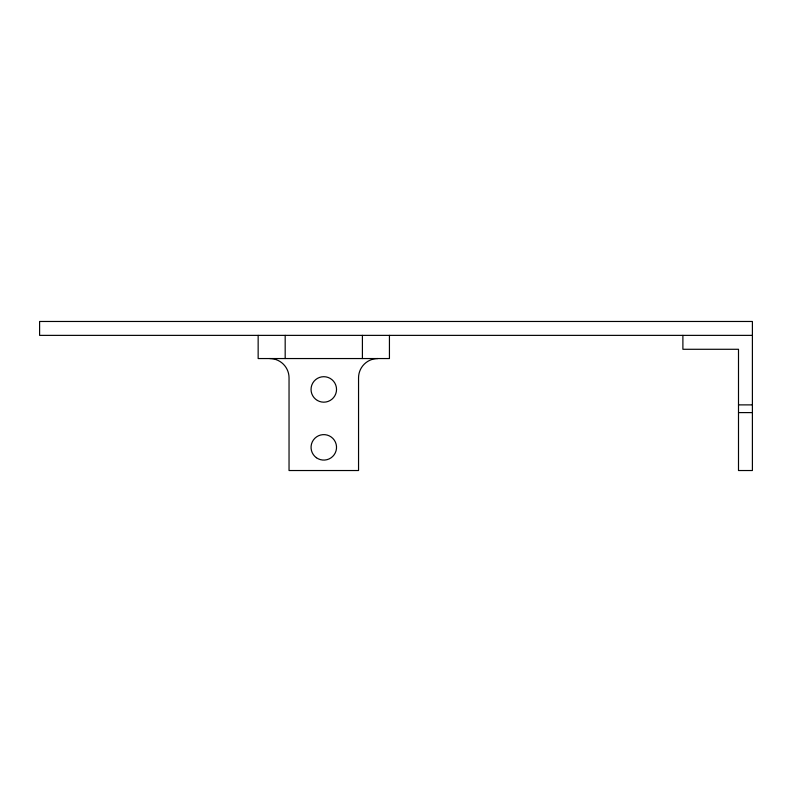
<?xml version="1.0" encoding="UTF-8"?>
<svg xmlns="http://www.w3.org/2000/svg" width="792" height="792" viewBox="0 0 792 792"><rect width="100%" height="100%" fill="white"/><g stroke="black" fill="none" stroke-linecap="round" stroke-linejoin="round"><path stroke-width="1.19" d="M752.4 335.372L39.6 335.372L39.6 321.473L752.4 321.473L752.4 470.527L738.5 470.527L738.5 349.282L682.892 349.282L682.892 335.372M738.5 404.88L752.4 404.88M738.5 412.602L752.4 412.602M389.436 335.372L389.436 358.548L258.152 358.548L258.152 335.372M362.409 335.372L362.409 358.548M285.179 335.372L285.179 358.548M377.853 358.548A19.305 19.305 0 0 0 358.548 377.853L358.548 470.527L289.04 470.527L289.04 377.853A19.305 19.305 0 0 0 269.735 358.548M316.384 457.717A12.741 12.741 0 0 0 336.471 448.589A12.741 12.741 0 0 0 318.523 435.758A12.741 12.741 0 0 0 316.384 457.717M317.424 400.475A12.741 12.741 0 0 0 336.531 389.436A12.741 12.741 0 0 0 317.424 378.398A12.741 12.741 0 0 0 317.424 400.475"/></g></svg>
